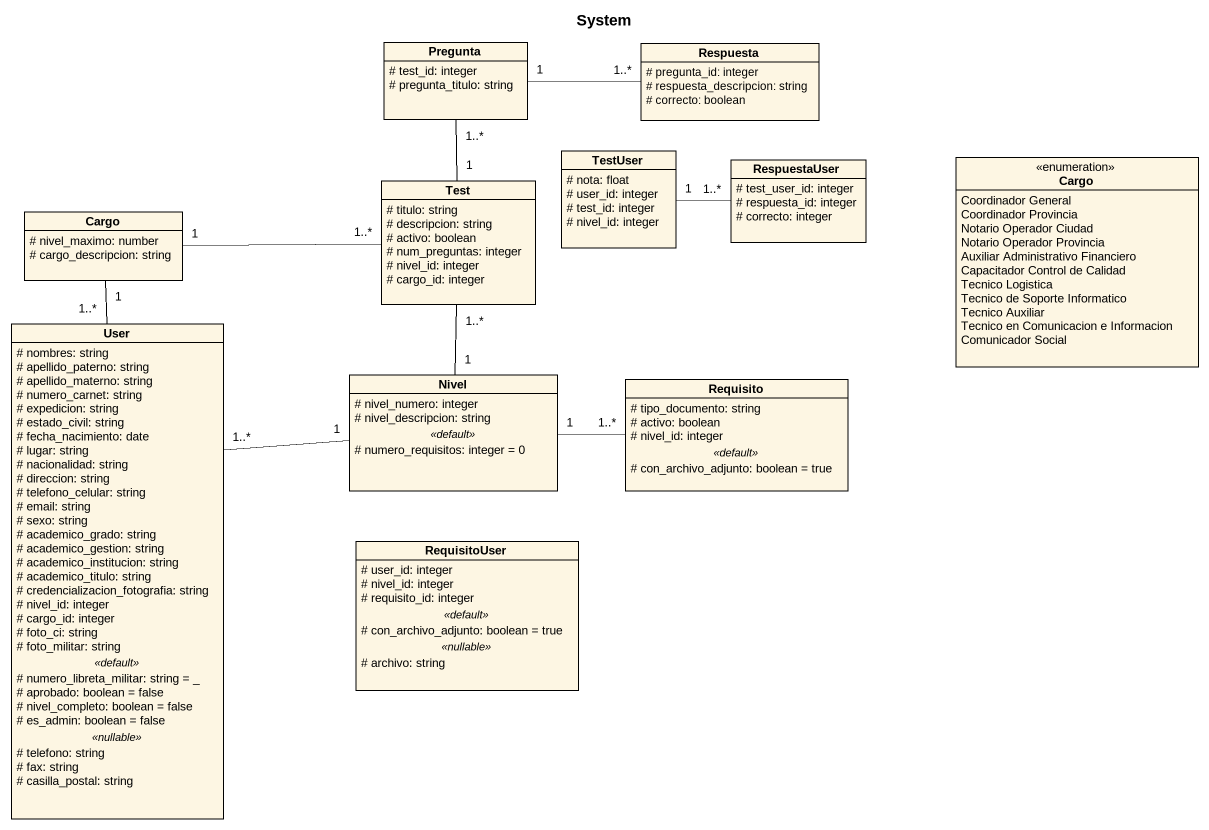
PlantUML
@startuml
title System
hide circle
hide empty members
skinparam classAttributeIconSize 0
class Pregunta {
  # test_id: integer
  # pregunta_titulo: string
}
class Respuesta {
  # pregunta_id: integer
  # respuesta_descripcion: string
  # correcto: boolean
}
class TestUser {
  # nota: float
  # user_id: integer
  # test_id: integer
  # nivel_id: integer
}
class Test {
  # titulo: string
  # descripcion: string
  # activo: boolean
  # num_preguntas: integer
  # nivel_id: integer
  # cargo_id: integer
}
class RespuestaUser {
  # test_user_id: integer
  # respuesta_id: integer
  # correcto: integer
}
enum Cargo {
  Coordinador General
  Coordinador Provincia
  Notario Operador Ciudad
  Notario Operador Provincia
  Auxiliar Administrativo Financiero
  Capacitador Control de Calidad
  Tecnico Logistica
  Tecnico de Soporte Informatico
  Tecnico Auxiliar
  Tecnico en Comunicacion e Informacion
  Comunicador Social
}
class "Cargo" as Cargo_2 {
  # nivel_maximo: number
  # cargo_descripcion: string
}
class User {
  # nombres: string
  # apellido_paterno: string
  # apellido_materno: string
  # numero_carnet: string
  # expedicion: string
  # estado_civil: string
  # fecha_nacimiento: date
  # lugar: string
  # nacionalidad: string
  # direccion: string
  # telefono_celular: string
  # email: string
  # sexo: string
  # academico_grado: string
  # academico_gestion: string
  # academico_institucion: string
  # academico_titulo: string
  # credencializacion_fotografia: string
  # nivel_id: integer
  # cargo_id: integer
  # foto_ci: string
  # foto_militar: string
  .. <<default>> ..
  # numero_libreta_militar: string = _
  # aprobado: boolean = false
  # nivel_completo: boolean = false
  # es_admin: boolean = false
  .. <<nullable>> ..
  # telefono: string
  # fax: string
  # casilla_postal: string
}
class Nivel {
  # nivel_numero: integer
  # nivel_descripcion: string
  .. <<default>> ..
  # numero_requisitos: integer = 0
}
class Requisito {
  # tipo_documento: string
  # activo: boolean
  # nivel_id: integer
  .. <<default>> ..
  # con_archivo_adjunto: boolean = true
}
class RequisitoUser {
  # user_id: integer
  # nivel_id: integer
  # requisito_id: integer
  .. <<default>> ..
  # con_archivo_adjunto: boolean = true
  .. <<nullable>> ..
  # archivo: string
}
Pregunta "1" -right- "1..*" Respuesta
TestUser "1" -right- "1..*" RespuestaUser
Test "1" -up- "1..*" Pregunta
Cargo_2 "1" -right- "1..*" Test
Cargo_2 "1" -- "1..*" User
Nivel "1" -up- "1..*" Test
Nivel "1" -left- "1..*" User
Nivel "1" -right- "1..*" Requisito
@enduml
